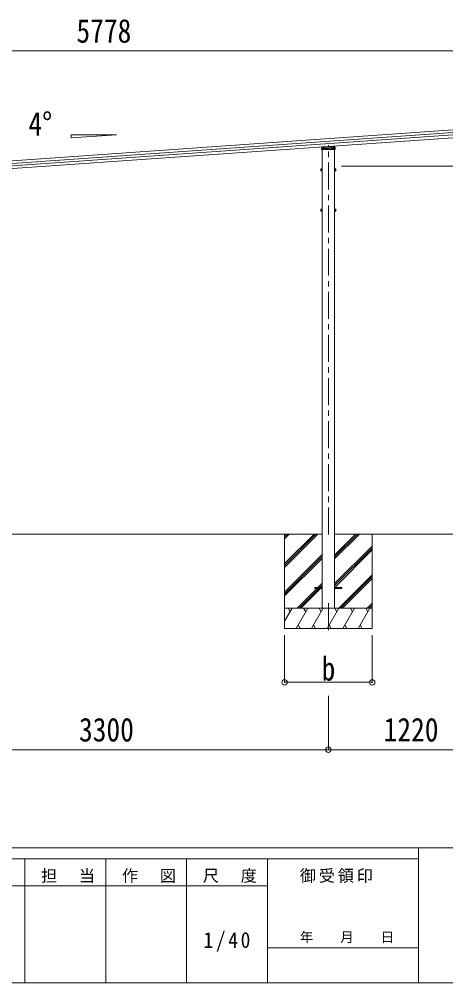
# Model space of a CAD drawing. Units: millimetres at full size, sheet at 1:40. Extents: x -11243 to 11243, y -7760 to 7760.
# Drawn here: x 4160 to 7324, y -7760 to -611 of the extents above; entities that cross this region are included whole.
import ezdxf
from ezdxf.enums import TextEntityAlignment as Align

# ---------------------------------------------------------------- set-up
doc = ezdxf.new("R2010")
doc.units = ezdxf.units.MM
doc.header["$LTSCALE"] = 40
doc.header["$PDMODE"] = 32
doc.header["$PDSIZE"] = 40
doc.linetypes.add('CHAIN1', pattern=[8, 5, -1, 1, -1])
doc.linetypes.add('DASHED1', pattern=[1.8, 1.2, -0.6])
for name, color, linetype, lineweight in [('0-0_0', 7, 'Continuous', 9), ('0-1_本体', 5, 'CHAIN1', 9), ('0-3_ELV2', 4, 'Continuous', 9), ('0-6_OTH_LINE', 6, 'Continuous', 9), ('0-7_SHAPE', 4, 'Continuous', 9), ('F-0_240', 7, 'Continuous', 9)]:
    doc.layers.add(name, color=color, linetype=linetype, lineweight=lineweight)
doc.styles.add('ＭＳ ゴシック', font='')
doc.styles.get('ＭＳ ゴシック').set_extended_font_data('MS Gothic')

msp = doc.modelspace()

# ---------------------------------------------------------------- linework, layer by layer
at = {"layer": '0-0_0'}
for p, q in [((3199.62, -4430.86), (6406.62, -4430.86)), ((6128.12, -4430.86), (6128.12, -5130.86)), ((6128.12, -4649.84), (6347.1, -4430.86)), ((6128.12, -4663.98), (6361.24, -4430.86)), ((6128.12, -4678.12), (6375.38, -4430.86)), ((6128.12, -4465.99), (6163.25, -4430.86)), ((6128.12, -4451.85), (6149.11, -4430.86)), ((6128.12, -4437.71), (6134.96, -4430.86)), ((6499.62, -4614.99), (6683.75, -4430.86)), ((6499.62, -4600.85), (6669.61, -4430.86)), ((6499.62, -4586.7), (6655.46, -4430.86)), ((6499.62, -4430.86), (7483.37, -4430.86)), ((6778.12, -4430.86), (6778.12, -5130.86)), ((6499.62, -4798.83), (6778.12, -4520.34)), ((6499.62, -4812.98), (6778.12, -4534.48)), ((6500.38, -4826.36), (6778.12, -4548.62)), ((6128.12, -4861.97), (6406.62, -4583.47)), ((6128.12, -4876.11), (6406.62, -4597.61)), ((6128.12, -4890.25), (6406.62, -4611.75)), ((6529.72, -4980.86), (6778.12, -4732.47)), ((6543.87, -4980.86), (6778.12, -4746.61)), ((6558.01, -4980.86), (6778.12, -4760.75)), ((6221.36, -4980.86), (6366.86, -4835.36)), ((6235.5, -4980.86), (6406.62, -4809.74)), ((6249.64, -4980.86), (6395.14, -4835.36)), ((6375.86, -4826.36), (6406.62, -4795.6)), ((6128.12, -4980.86), (6778.12, -4980.86)), ((6128.12, -5078.11), (6184.26, -4980.86)), ((6169.26, -5006.84), (6154.26, -4980.86)), ((6213.13, -5130.86), (6299.73, -4980.86)), ((6284.73, -5006.84), (6269.73, -4980.86)), ((6328.6, -5130.86), (6415.2, -4980.86)), ((6400.2, -5006.84), (6385.2, -4980.86)), ((6444.07, -5130.86), (6530.67, -4980.86)), ((6515.67, -5006.84), (6500.67, -4980.86)), ((6559.54, -5130.86), (6646.15, -4980.86)), ((6631.14, -5006.84), (6616.14, -4980.86)), ((6675.01, -5130.86), (6761.62, -4980.86)), ((6731.61, -4980.86), (6746.61, -5006.84)), ((6741.86, -4980.86), (6778.12, -4944.6)), ((6756, -4980.86), (6778.12, -4958.74)), ((6770.14, -4980.86), (6778.12, -4972.88)), ((6128.12, -5130.86), (6778.12, -5130.86)), ((6228.13, -5104.88), (6243.13, -5130.86)), ((6343.6, -5104.88), (6358.6, -5130.86)), ((6459.07, -5104.88), (6474.07, -5130.86)), ((6574.54, -5104.88), (6589.54, -5130.86)), ((6690.01, -5104.88), (6705.01, -5130.86))]:
    msp.add_line(p, q, dxfattribs=at)
at = {"layer": '0-1_本体'}
for p, q in [((6453.12, -4433.36), (6453.12, -1544.67)), ((6453.12, -4944.73), (6453.12, -5173.73))]:
    msp.add_line(p, q, dxfattribs=at)
at = {"layer": '0-3_ELV2'}
for p, q in [((7582.13, -1417.58), (2009.72, -1807.24)), ((7583.55, -1437.89), (2011.14, -1827.55)), ((7584.75, -1455.13), (2012.35, -1844.79)), ((7586.17, -1475.44), (2013.77, -1865.1)), ((6404.18, -1567.29), (6453.12, -1563.87)), ((6404.7, -1558.78), (6453.12, -1555.4)), ((6453.12, -1555.4), (6501.53, -1558.78)), ((6453.12, -1563.87), (6502.05, -1567.29)), ((6482.93, -1552.86), (6483.22, -1557.5)), ((6502.46, -1559.72), (6503.57, -1577.8)), ((6406.62, -4980.86), (6406.62, -1577.8)), ((6499.62, -4980.86), (6499.62, -1577.8)), ((6397.92, -1721.1), (6398.5, -1720.09)), ((6397.92, -1721.1), (6397.92, -1734.1)), ((6397.92, -1734.1), (6398.5, -1735.1)), ((6403.42, -1720.09), (6398.5, -1720.09)), ((6403.42, -1723.84), (6398.5, -1723.84)), ((6403.42, -1731.35), (6398.5, -1731.35)), ((6403.42, -1735.1), (6398.5, -1735.1)), ((6403.41, -1727.9), (6405.02, -1727.9)), ((6403.42, -1719.89), (6403.42, -1734.9)), ((6405.02, -1720.35), (6403.42, -1720.35)), ((6403.42, -1726.9), (6405.02, -1726.9)), ((6403.42, -1734.45), (6405.02, -1734.45)), ((6501.22, -1720.35), (6502.82, -1720.35)), ((6502.82, -1726.9), (6501.22, -1726.9)), ((6502.82, -1727.9), (6501.22, -1727.9)), ((6502.82, -1734.45), (6501.22, -1734.45)), ((6502.82, -1719.89), (6502.82, -1734.9)), ((6502.82, -1719.89), (6507.74, -1719.89)), ((6502.82, -1723.64), (6507.74, -1723.64)), ((6502.82, -1731.15), (6507.74, -1731.15)), ((6502.82, -1734.9), (6507.74, -1734.9)), ((6508.32, -1720.9), (6507.74, -1719.89)), ((6508.32, -1733.9), (6507.74, -1734.9)), ((6508.32, -1720.9), (6508.32, -1733.9)), ((6397.92, -2021.1), (6398.5, -2020.09)), ((6397.92, -2021.1), (6397.92, -2034.1)), ((6397.92, -2034.1), (6398.5, -2035.1)), ((6403.42, -2020.09), (6398.5, -2020.09)), ((6403.42, -2023.84), (6398.5, -2023.84)), ((6403.42, -2031.35), (6398.5, -2031.35)), ((6403.42, -2035.1), (6398.5, -2035.1)), ((6403.41, -2027.9), (6405.02, -2027.9)), ((6403.42, -2019.89), (6403.42, -2034.9)), ((6405.02, -2020.35), (6403.42, -2020.35)), ((6403.42, -2026.9), (6405.02, -2026.9)), ((6403.42, -2034.45), (6405.02, -2034.45)), ((6501.22, -2020.35), (6502.82, -2020.35)), ((6502.82, -2026.9), (6501.22, -2026.9)), ((6502.82, -2027.9), (6501.22, -2027.9)), ((6502.82, -2034.45), (6501.22, -2034.45)), ((6502.82, -2019.89), (6502.82, -2034.9)), ((6502.82, -2019.89), (6507.74, -2019.89)), ((6502.82, -2023.64), (6507.74, -2023.64)), ((6502.82, -2031.15), (6507.74, -2031.15)), ((6502.82, -2034.9), (6507.74, -2034.9)), ((6508.32, -2020.9), (6507.74, -2019.89)), ((6508.32, -2033.9), (6507.74, -2034.9)), ((6508.32, -2020.9), (6508.32, -2033.9)), ((6353.12, -4826.36), (6406.62, -4826.36)), ((6553.12, -4826.36), (6499.62, -4826.36))]:
    msp.add_line(p, q, dxfattribs=at)
at = {"layer": '0-3_ELV2', "linetype": 'DASHED1'}
for p, q in [((6404.25, -1567.3), (6501.98, -1567.3)), ((6406.72, -1560.65), (6405.67, -1577.8)), ((6406.14, -1570.1), (6411.12, -1570.1)), ((6406.19, -1569.3), (6500.04, -1569.3)), ((6453.12, -1565.87), (6406.2, -1569.15)), ((6453.12, -1557.4), (6406.72, -1560.65)), ((6409.92, -1560.42), (6409.92, -1574.07)), ((6411.12, -1560.34), (6411.12, -1575.8)), ((6412.62, -1568.7), (6412.62, -1575.8)), ((6415.72, -1569.3), (6415.72, -1575.8)), ((6415.84, -1569.3), (6415.84, -1575.8)), ((6416.12, -1568.46), (6416.12, -1575.8)), ((6419.12, -1568.25), (6419.12, -1575.8)), ((6422.36, -1568.24), (6423.04, -1557.05)), ((6425.05, -1556.91), (6423.78, -1577.8)), ((6427.12, -1567.3), (6427.12, -1569.3)), ((6431.62, -1570.1), (6431.62, -1567.38)), ((6433.12, -1570.1), (6431.62, -1570.1)), ((6433.12, -1567.27), (6433.12, -1570.1)), ((6499.51, -1560.65), (6453.12, -1557.4)), ((6500.03, -1569.15), (6453.12, -1565.87)), ((6473.12, -1570.1), (6473.12, -1567.27)), ((6473.12, -1570.1), (6474.62, -1570.1)), ((6474.62, -1567.38), (6474.62, -1570.1)), ((6479.12, -1569.3), (6479.12, -1567.3)), ((6480.94, -1553), (6482.45, -1577.8)), ((6483.22, -1557.5), (6483.87, -1568.24)), ((6487.12, -1568.25), (6487.12, -1575.8)), ((6490.12, -1568.46), (6490.12, -1575.8)), ((6490.39, -1569.3), (6490.39, -1575.8)), ((6490.52, -1569.3), (6490.52, -1575.8)), ((6493.62, -1568.7), (6493.62, -1575.8)), ((6495.12, -1560.34), (6495.12, -1575.8)), ((6495.12, -1570.1), (6500.09, -1570.1)), ((6496.32, -1560.42), (6496.32, -1574.07)), ((6500.56, -1577.8), (6499.51, -1560.65)), ((6409.92, -1574.07), (6410.92, -1575.8)), ((6495.32, -1575.8), (6410.92, -1575.8)), ((6416.12, -1574.07), (6419.12, -1574.07)), ((6487.12, -1574.07), (6490.12, -1574.07)), ((6495.32, -1575.8), (6496.32, -1574.07))]:
    msp.add_line(p, q, dxfattribs=at)
at = {"layer": '0-3_ELV2'}
for points in [[(6503.57, -1577.8), (6402.67, -1577.8), (6403.77, -1559.72)], [(6406.62, -1718.9), (6405.02, -1718.9), (6405.02, -1735.9), (6406.62, -1735.9)], [(6499.62, -1718.9), (6501.22, -1718.9), (6501.22, -1735.9), (6499.62, -1735.9)], [(6406.62, -2018.9), (6405.02, -2018.9), (6405.02, -2035.9), (6406.62, -2035.9)], [(6499.62, -2018.9), (6501.22, -2018.9), (6501.22, -2035.9), (6499.62, -2035.9)], [(6353.12, -4826.36), (6353.12, -4835.36), (6406.62, -4835.36)], [(6553.12, -4826.36), (6553.12, -4835.36), (6499.62, -4835.36)]]:
    msp.add_lwpolyline(points, dxfattribs=at)
for centre, radius, start, end in [((6404.25, -1568.29), 1, 94, 176.5), ((6404.77, -1559.78), 1, 94, 176.5), ((6501.46, -1559.78), 1, 3.5, 86), ((6501.98, -1568.29), 1, 3.5, 86), ((6401.24, -1721.97), 3.32, 145.61575, 214.38425), ((6410.34, -1727.6), 12.42, 162.41205, 197.58795), ((6401.24, -1733.23), 3.32, 145.61575, 214.38425), ((6504.99, -1721.77), 3.32, 325.61575, 34.38425), ((6504.99, -1733.03), 3.32, 325.61575, 34.38425), ((6495.9, -1727.4), 12.42, 342.41205, 17.58795), ((6401.24, -2021.97), 3.32, 145.61575, 214.38425), ((6410.34, -2027.6), 12.42, 162.41205, 197.58795), ((6401.24, -2033.23), 3.32, 145.61575, 214.38425), ((6504.99, -2021.77), 3.32, 325.61575, 34.38425), ((6504.99, -2033.03), 3.32, 325.61575, 34.38425), ((6495.9, -2027.4), 12.42, 342.41205, 17.58795)]:
    msp.add_arc(centre, radius, start, end, dxfattribs=at)
at = {"layer": '0-3_ELV2', "linetype": 'DASHED1'}
for centre, start, end in [((6404.25, -1568.3), 90, 176.5), ((6501.98, -1568.3), 3.5, 90)]:
    msp.add_arc(centre, 1, start, end, dxfattribs=at)
at = {"layer": '0-6_OTH_LINE'}
for p, q in [((7673.02, -845.77), (1895.02, -845.77)), ((7741.31, -1700.1), (6549.62, -1700.1)), ((6128.12, -5530.85), (6128.12, -5180.87)), ((6778.12, -5530.85), (6778.12, -5180.87)), ((6128.12, -5530.85), (6778.12, -5530.85)), ((6453.02, -6030.87), (6453.02, -5630.87)), ((3153.02, -6030.87), (6453.02, -6030.87)), ((6453.02, -6030.87), (7673.02, -6030.87))]:
    msp.add_line(p, q, dxfattribs=at)
for p in [(6128.12, -5530.85), (6778.12, -5530.85), (6453.02, -6030.87)]:
    msp.add_point(p, dxfattribs=at)
at = {"layer": '0-7_SHAPE'}
for p, q in [((4545.86, -1467.4), (4881.86, -1467.4)), ((4545.86, -1490.89), (4545.86, -1467.4)), ((4881.86, -1467.4), (4545.86, -1490.89))]:
    msp.add_line(p, q, dxfattribs=at)
at = {"layer": 'F-0_240', "color": 5}
for p, q in [((-11242.74, -6760), (10677.26, -6760)), ((7121.58, -6760), (7121.58, -7760)), ((-11242.74, -6840), (7121.58, -6840)), ((4201.58, -6840), (4201.58, -7760)), ((4801.58, -6840), (4801.58, -7760)), ((5401.58, -6840), (5401.58, -7760)), ((6001.58, -6840), (6001.58, -7760)), ((3601.58, -7040), (6001.58, -7040)), ((6001.58, -7500), (7121.58, -7500)), ((-11242.74, -7760), (10677.26, -7760))]:
    msp.add_line(p, q, dxfattribs=at)

# ---------------------------------------------------------------- texts
at = {"layer": '0-6_OTH_LINE', "color": 7, "style": 'ＭＳ ゴシック', "width": 0.85}
for s, p in [('5778', (4584.02, -837.77)), ('b', (6403.12, -5570.85)), ('3300', (4603.02, -6022.87)), ('1220', (6863.02, -6022.87))]:
    msp.add_text(s, height=176, dxfattribs=at).set_placement(p, align=Align.BOTTOM_LEFT)
at = {"layer": '0-7_SHAPE', "color": 7, "style": 'ＭＳ ゴシック', "width": 0.85}
msp.add_text('4°', height=176, dxfattribs=at).set_placement((4227.57, -1528.61), align=Align.BOTTOM_LEFT)
at = {"layer": 'F-0_240', "style": 'ＭＳ ゴシック'}
msp.add_text('年\u3000\u3000月\u3000\u3000日', height=73.31, dxfattribs=at).set_placement((6241.58, -7480), align=Align.BOTTOM_LEFT)
at = {"layer": 'F-0_240', "attachment_point": 7, "style": 'ＭＳ ゴシック'}
for s, insert, char_height in [('\\T1.17;担\u3000当', (4321.58, -7020), 87.98), ('\\T1.17;作\u3000図', (4921.58, -7020), 87.98), ('\\T1.17;尺\u3000度', (5521.58, -7020), 87.98), ('\\T1.17;御受領印', (6241.58, -7020), 87.98), ('\\T1.28;\\W0.9;1/40', (5526.58, -7530), 117.3)]:
    msp.add_mtext(s, dxfattribs=dict(at, insert=insert, char_height=char_height))

doc.saveas('drawing.dxf')
